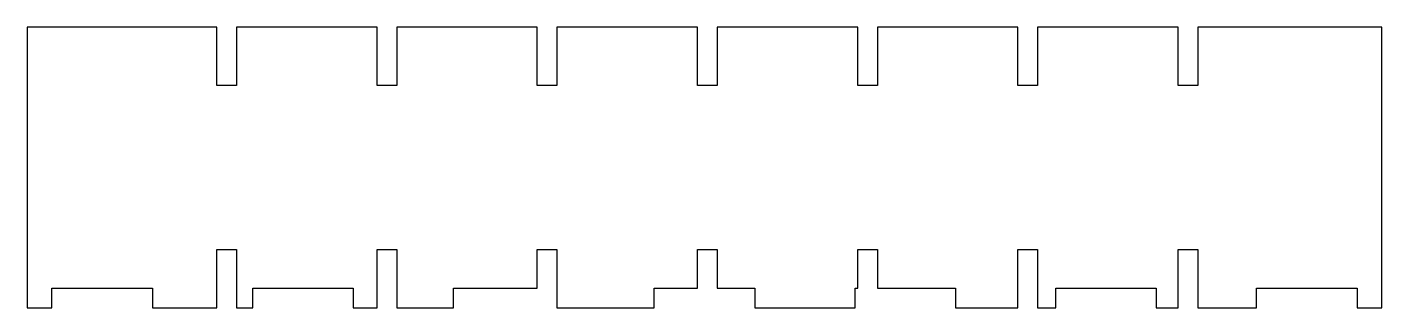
# Model space of a CAD drawing. Header units: millimetres. Extents: x -121 to 120, y 75 to 125.
import ezdxf

# ---------------------------------------------------------------- set-up
doc = ezdxf.new("R2010")
doc.units = ezdxf.units.MM
doc.layers.get('0').update_dxf_attribs({"linetype": 'CONTINUOUS'})

msp = doc.modelspace()

# ---------------------------------------------------------------- linework, layer by layer
for p, q in [((-87.25, 125), (-121, 125)), ((-121, 125), (-121, 75)), ((-87.25, 114.58), (-87.25, 125)), ((-58.75, 125), (-83.75, 125)), ((-83.75, 125), (-83.75, 114.58)), ((-58.75, 114.58), (-58.75, 125)), ((-30.25, 125), (-55.25, 125)), ((-55.25, 125), (-55.25, 114.58)), ((-30.25, 114.58), (-30.25, 125)), ((-1.75, 125), (-26.75, 125)), ((-26.75, 125), (-26.75, 114.58)), ((-1.75, 114.58), (-1.75, 125)), ((26.75, 125), (1.75, 125)), ((1.75, 125), (1.75, 114.58)), ((26.75, 114.58), (26.75, 125)), ((55.25, 125), (30.25, 125)), ((30.25, 125), (30.25, 114.58)), ((55.25, 114.58), (55.25, 125)), ((83.75, 125), (58.75, 125)), ((58.75, 125), (58.75, 114.58)), ((83.75, 114.58), (83.75, 125)), ((87.25, 125), (87.25, 114.58)), ((120, 125), (87.25, 125)), ((120, 75), (120, 125)), ((-83.75, 114.58), (-87.25, 114.58)), ((-55.25, 114.58), (-58.75, 114.58)), ((-26.75, 114.58), (-30.25, 114.58)), ((1.75, 114.58), (-1.75, 114.58)), ((30.25, 114.58), (26.75, 114.58)), ((58.75, 114.58), (55.25, 114.58)), ((87.25, 114.58), (83.75, 114.58)), ((-87.25, 75), (-87.25, 85.42)), ((-87.25, 85.42), (-83.75, 85.42)), ((-83.75, 85.42), (-83.75, 75)), ((-58.75, 85.42), (-55.25, 85.42)), ((-58.75, 75), (-58.75, 85.42)), ((-55.25, 85.42), (-55.25, 75)), ((-30.25, 78.5), (-30.25, 85.42)), ((-30.25, 85.42), (-26.75, 85.42)), ((-26.75, 85.42), (-26.75, 75)), ((-1.75, 78.5), (-1.75, 85.42)), ((-1.75, 85.42), (1.75, 85.42)), ((1.75, 85.42), (1.75, 78.5)), ((26.75, 85.42), (30.25, 85.42)), ((26.75, 78.5), (26.75, 85.42)), ((30.25, 85.42), (30.25, 78.5)), ((55.25, 75), (55.25, 85.42)), ((55.25, 85.42), (58.75, 85.42)), ((58.75, 85.42), (58.75, 75)), ((83.75, 75), (83.75, 85.42)), ((83.75, 85.42), (87.25, 85.42)), ((87.25, 85.42), (87.25, 75)), ((-116.57, 75), (-116.57, 78.5)), ((-116.57, 78.5), (-98.71, 78.5)), ((-98.71, 78.5), (-98.71, 75)), ((-80.86, 75), (-80.86, 78.5)), ((-80.86, 78.5), (-63, 78.5)), ((-63, 78.5), (-63, 75)), ((-45.14, 75), (-45.14, 78.5)), ((-45.14, 78.5), (-30.25, 78.5)), ((-9.43, 75), (-9.43, 78.5)), ((-9.43, 78.5), (-1.75, 78.5)), ((1.75, 78.5), (8.43, 78.5)), ((8.43, 78.5), (8.43, 75)), ((26.29, 78.5), (26.75, 78.5)), ((26.29, 75), (26.29, 78.5)), ((30.25, 78.5), (44.14, 78.5)), ((44.14, 78.5), (44.14, 75)), ((62, 78.5), (79.86, 78.5)), ((62, 75), (62, 78.5)), ((79.86, 78.5), (79.86, 75)), ((97.71, 75), (97.71, 78.5)), ((97.71, 78.5), (115.57, 78.5)), ((115.57, 78.5), (115.57, 75)), ((-121, 75), (-116.57, 75)), ((-98.71, 75), (-87.25, 75)), ((-83.75, 75), (-80.86, 75)), ((-63, 75), (-58.75, 75)), ((-55.25, 75), (-45.14, 75)), ((-26.75, 75), (-9.43, 75)), ((8.43, 75), (26.29, 75)), ((44.14, 75), (55.25, 75)), ((58.75, 75), (62, 75)), ((79.86, 75), (83.75, 75)), ((87.25, 75), (97.71, 75)), ((115.57, 75), (120, 75))]:
    msp.add_line(p, q)

doc.saveas('drawing.dxf')
